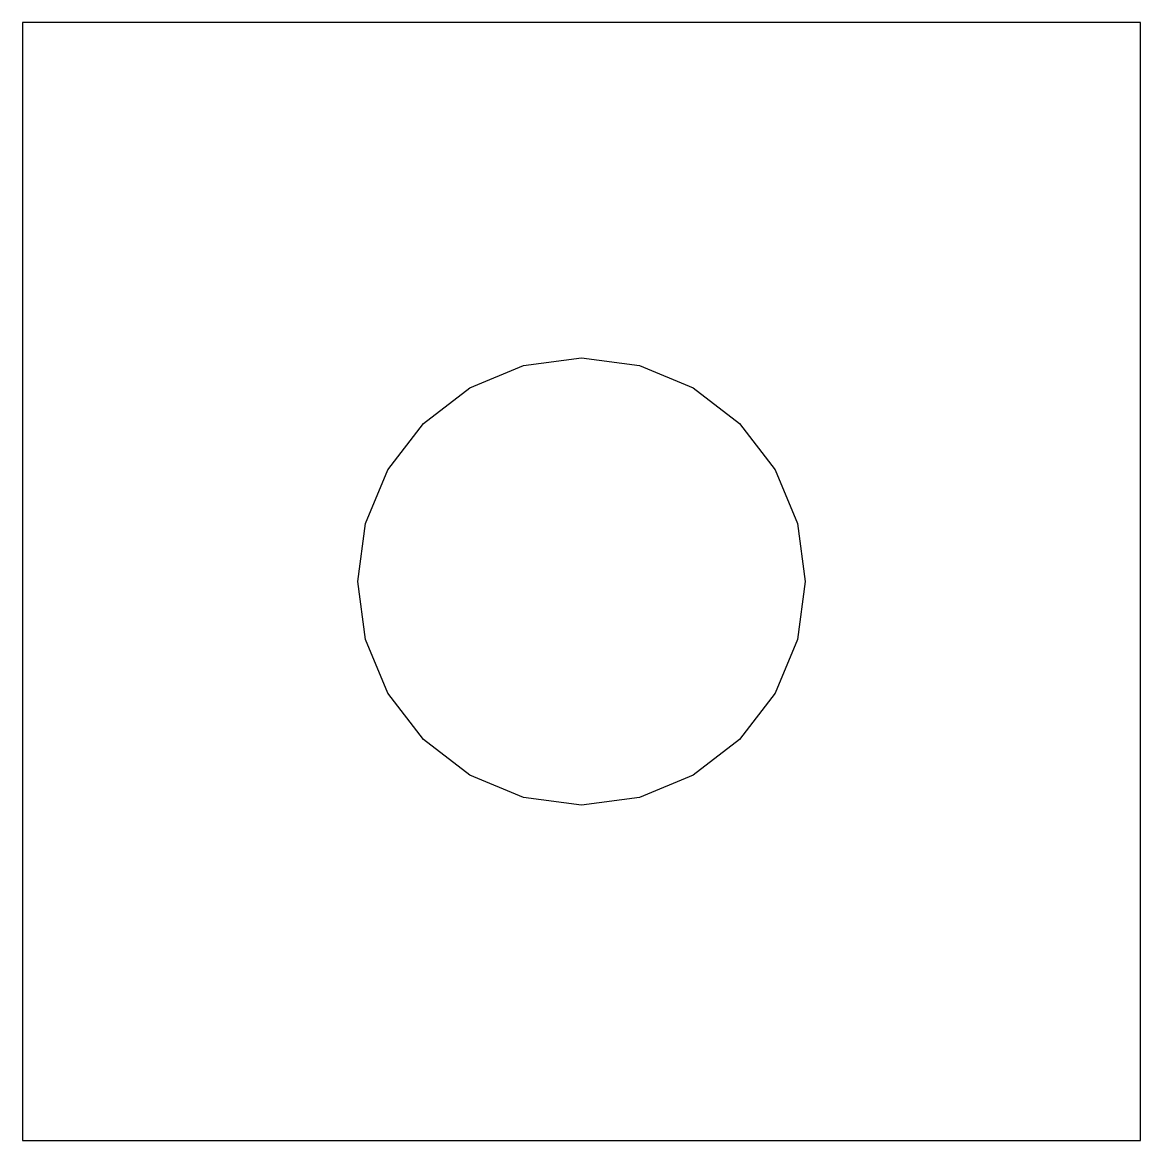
# Model space of a CAD drawing. Extents: x 0 to 10, y 0 to 10.
import ezdxf

# ---------------------------------------------------------------- set-up
doc = ezdxf.new("R2010")
doc.units = 0
doc.layers.get('0').update_dxf_attribs({"linetype": 'CONTINUOUS'})

msp = doc.modelspace()

# ---------------------------------------------------------------- linework, layer by layer
for points in [[(10, 10), (0, 10), (0, 0), (10, 0)], [(4.48236, 3.06815), (4, 3.26795), (3.58579, 3.58579), (3.26795, 4), (3.06815, 4.48236), (3, 5), (3.06815, 5.51764), (3.26795, 6), (3.58579, 6.41421), (4, 6.73205), (4.48236, 6.93185), (5, 7), (5.51764, 6.93185), (6, 6.73205), (6.41421, 6.41421), (6.73205, 6), (6.93185, 5.51764), (7, 5), (6.93185, 4.48236), (6.73205, 4), (6.41421, 3.58579), (6, 3.26795), (5.51764, 3.06815), (5, 3)]]:
    msp.add_lwpolyline(points, close=True)

doc.saveas('drawing.dxf')
